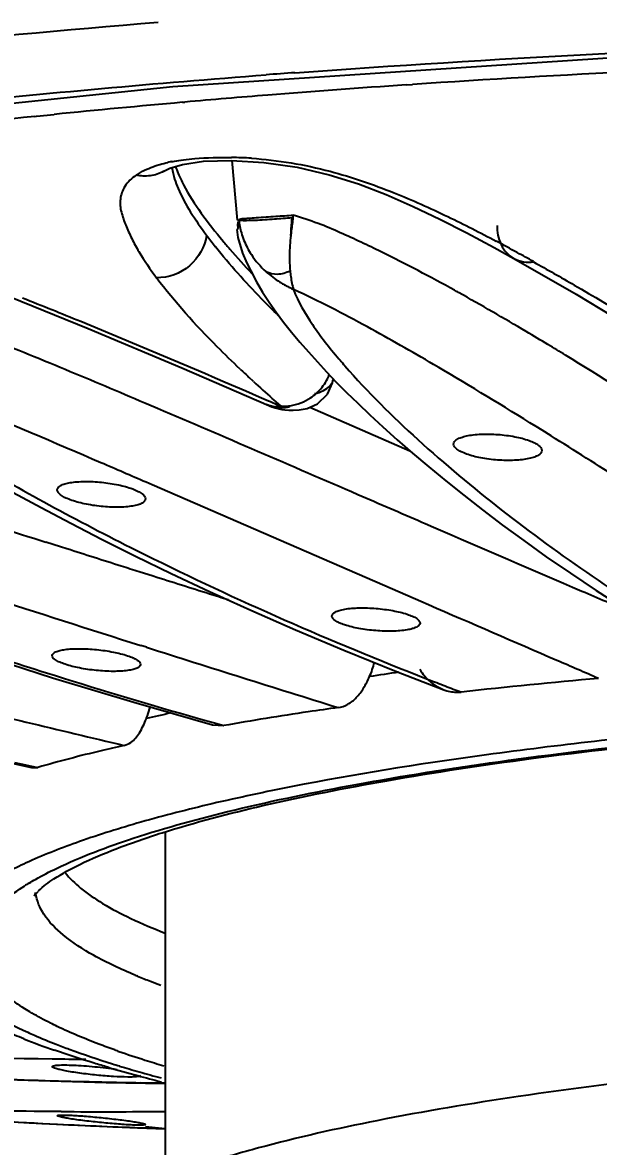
# Model space of a CAD drawing. Header units: millimetres. Extents: x 601 to 1195, y -13 to 407.
# Drawn here: x 757.47 to 760.41, y 296.83 to 302.55 of the extents above; entities that cross this region are included whole.
import ezdxf

# ---------------------------------------------------------------- set-up
doc = ezdxf.new("R2010")
doc.units = ezdxf.units.MM
doc.header["$LTSCALE"] = 0.1
doc.layers.add('DIM', color=3, linetype='Continuous')
doc.styles.get("Standard").update_dxf_attribs({"font": 'arial.ttf'})
doc.dimstyles.new('ISO-25', dxfattribs={"dimtxt": 2.5, "dimasz": 2.5, "dimexe": 1.25, "dimexo": 0.625, "dimtad": 1, "dimlfac": 1.666667, "dimtxsty": 'Standard', "dimcen": 2.5, "dimadec": 0, "dimazin": 0, "dimtfac": 1, "dimtmove": 0, "dimatfit": 3, "dimfxl": 0, "dimarcsym": 0})

# ---------------------------------------------------------------- blocks, each defined once
blk = doc.blocks.new('*D9')
at = {"layer": 'Defpoints', "color": 0}
for p in [(764.7668, 349.8803), (720.0657, 151.3703), (730.4127, 151.3703)]:
    blk.add_point(p, dxfattribs=at)
at = {"layer": 'DIM', "color": 0, "lineweight": -2}
for p, q in [((764.1418, 349.8803), (718.8157, 349.8803)), ((720.0657, 347.3803), (720.0657, 153.8703)), ((729.7877, 151.3703), (718.8157, 151.3703))]:
    blk.add_line(p, q, dxfattribs=at)
at = {"layer": 'DIM', "color": 0}
for points in [[(719.649, 347.3803), (720.4824, 347.3803), (720.0657, 349.8803)], [(719.649, 153.8703), (720.4824, 153.8703), (720.0657, 151.3703)]]:
    blk.add_solid(points, dxfattribs=at)
at = {"layer": 'DIM', "color": 0, "insert": (717.9383, 251.6624), "char_height": 2.5, "attachment_point": 5, "rotation": 90}
blk.add_mtext('330,85', dxfattribs=at)

msp = doc.modelspace()

# ---------------------------------------------------------------- linework, layer by layer
for p, q in [((759.4293, 302.2363), (759.4622, 302.2385)), ((758.2905, 302.1477), (758.3026, 302.1488)), ((757.5375, 302.0758), (757.5455, 302.0766)), ((757.5455, 302.0766), (757.6352, 302.0858)), ((758.2084, 301.8044), (758.2258, 301.8128)), ((758.2088, 301.8047), (758.2084, 301.8044)), ((758.2258, 301.8128), (758.2905, 301.8316)), ((758.541, 301.8519), (758.5681, 301.5471)), ((758.8478, 301.5607), (758.8531, 301.5612)), ((758.5661, 301.4997), (758.5717, 301.4595)), ((758.5723, 301.5001), (758.5718, 301.505)), ((759.7386, 301.4835), (759.8775, 301.4088)), ((759.8775, 301.4088), (759.979, 301.3525)), ((758.6667, 301.2324), (758.698, 301.1802)), ((758.2865, 300.7944), (758.7296, 300.6038)), ((758.9772, 300.8251), (759.0244, 300.7744)), ((759.0244, 300.7744), (759.0739, 300.7227)), ((759.1107, 300.8127), (759.1178, 300.8045)), ((759.5955, 300.7969), (759.5695, 300.8122)), ((759.6129, 300.7867), (759.5955, 300.7969)), ((759.6222, 300.7811), (759.6129, 300.7867)), ((758.6524, 300.7246), (758.6289, 300.7463)), ((759.0289, 300.6612), (759.0549, 300.7183)), ((759.0577, 300.7292), (759.0595, 300.7371)), ((758.613, 300.6769), (758.6811, 300.6476)), ((758.15, 300.5931), (758.0984, 300.6151)), ((758.6811, 300.6476), (758.7285, 300.6272)), ((758.7189, 300.6092), (758.7294, 300.6039)), ((758.7285, 300.6272), (758.7391, 300.6226)), ((758.7294, 300.6039), (758.764, 300.5962)), ((758.7391, 300.6226), (758.7707, 300.6089)), ((758.7556, 300.6319), (758.7471, 300.6394)), ((758.779, 300.6114), (758.7556, 300.6319)), ((758.7707, 300.6089), (758.7938, 300.599)), ((758.7931, 300.599), (758.779, 300.6114)), ((758.162, 300.588), (758.15, 300.5931)), ((758.8118, 300.581), (758.8312, 300.5792)), ((758.8312, 300.5792), (758.8547, 300.5786)), ((758.8547, 300.5786), (758.8848, 300.5804)), ((758.8848, 300.5804), (758.9245, 300.5881)), ((758.9384, 300.5943), (759.4481, 300.3728)), ((760.1688, 300.448), (760.123, 300.4766)), ((758.1351, 300.1986), (758.104, 300.2121)), ((759.3994, 299.6496), (758.1351, 300.1986)), ((759.5266, 300.0005), (759.5104, 300.0075)), ((759.569, 299.9822), (759.5266, 300.0005)), ((757.6686, 299.8828), (757.5932, 299.9068)), ((757.7013, 299.8724), (757.6686, 299.8828)), ((758.0508, 299.8353), (758.233, 299.747)), ((758.1407, 299.7329), (758.0694, 299.7555)), ((759.5038, 299.6044), (759.3994, 299.6496)), ((759.544, 299.5869), (759.5038, 299.6044)), ((758.106, 299.3714), (758.078, 299.3803)), ((759.1114, 299.3569), (759.3804, 299.2484)), ((757.2567, 299.3352), (757.6282, 299.2163)), ((759.3804, 299.2484), (759.6214, 299.155)), ((759.4873, 299.2291), (759.5422, 299.2076)), ((757.6282, 299.2163), (758.042, 299.0907)), ((758.042, 299.0907), (758.443, 298.9754)), ((758.3258, 299.0216), (758.3834, 299.0052)), ((758.3834, 299.0052), (758.4465, 298.9874)), ((758.443, 298.9754), (758.5, 298.9721)), ((758.4465, 298.9874), (758.5005, 298.9722)), ((757.4335, 298.7849), (757.4891, 298.7729)), ((757.4891, 298.7729), (757.5212, 298.7659)), ((757.5196, 298.7581), (757.5535, 298.759)), ((757.5212, 298.7659), (757.5535, 298.759)), ((758.2017, 298.4257), (758.2017, 295.5546)), ((758.0612, 297.6955), (758.0576, 297.697)), ((757.2421, 297.1746), (757.5577, 297.1632)), ((757.5577, 297.1632), (757.901, 297.154)), ((757.901, 297.154), (758.2017, 297.1494)), ((757.6721, 297.0055), (757.6516, 297.0056)), ((757.5078, 296.9486), (757.6841, 296.9392)), ((758.0601, 296.923), (758.2017, 296.9184)), ((758.1006, 296.9292), (758.2017, 296.92))]:
    msp.add_line(p, q)
for points in [[(758.2401, 302.2278), (760.5613, 302.3807), (762.9754, 302.4614), (765.4342, 302.477), (767.8921, 302.4269), (770.2831, 302.3018), (772.5583, 302.1014), (774.6471, 301.8305)], [(749.3983, 299.9309), (749.4554, 300.0527), (749.9289, 300.4628), (750.9184, 300.9186), (752.3394, 301.3429), (754.0726, 301.7046), (756.0668, 302.0018), (758.2401, 302.2278)], [(758.2905, 301.8316), (758.3977, 301.8474), (758.5398, 301.852)], [(758.5398, 301.852), (758.7043, 301.8418), (758.8751, 301.8168), (759.0373, 301.7789), (759.1869, 301.7316), (759.3282, 301.6773), (759.4657, 301.6176), (759.6019, 301.5531), (759.7386, 301.4835)], [(758.5717, 301.4595), (758.596, 301.3787), (758.6185, 301.3282)], [(759.9789, 301.3526), (760.2961, 301.1703), (760.6669, 300.946)], [(758.6185, 301.3282), (758.6375, 301.2883), (758.6667, 301.2324)], [(758.698, 301.1802), (758.7316, 301.1289), (758.7674, 301.0782), (758.8055, 301.0275), (758.8456, 300.9768), (758.8877, 300.9262), (758.9316, 300.8756), (758.9772, 300.8251)], [(757.412, 301.1559), (757.8095, 300.9952), (758.2865, 300.7944)], [(759.0739, 300.7227), (759.1265, 300.6695), (759.1829, 300.6142), (759.2439, 300.556), (759.3106, 300.4944), (759.3835, 300.4289), (759.462, 300.3606), (759.5452, 300.2901), (759.6323, 300.2184), (759.7234, 300.1455), (759.8193, 300.0707), (759.9209, 299.9939), (760.029, 299.9145), (760.1441, 299.8326), (760.2669, 299.7479), (760.3982, 299.6605), (760.539, 299.57)], [(758.9245, 300.5881), (758.9775, 300.6115), (759.0289, 300.6612)], [(758.7259, 300.6054), (758.7303, 300.6032), (758.7371, 300.6001), (758.7445, 300.597), (758.7526, 300.5941), (758.7614, 300.5913), (758.771, 300.5886)], [(758.771, 300.5886), (758.7823, 300.5859), (758.7959, 300.5833), (758.8118, 300.581)], [(756.934, 300.4478), (757.0471, 300.3786), (757.1667, 300.3077), (757.2933, 300.2348), (757.4274, 300.1598), (757.5695, 300.0825)], [(757.5695, 300.0825), (757.7203, 300.0029), (757.8803, 299.9206), (758.0508, 299.8353)], [(758.233, 299.747), (758.4282, 299.6553), (758.6383, 299.56), (758.8651, 299.4607), (759.1114, 299.3569)], [(756.483, 298.9958), (757.0015, 298.873), (757.5196, 298.758)], [(756.558, 297.0178), (756.7082, 297.0047), (756.8602, 296.9924), (757.0154, 296.9806), (757.1745, 296.9693), (757.3383, 296.9586), (757.5078, 296.9486)], [(757.6841, 296.9392), (757.8678, 296.9306), (758.0601, 296.923)]]:
    msp.add_lwpolyline(points)
for centre, radius, start, end in [((764.3059, 229.4392), 72.9602, 91.997637, 93.806599), ((763.2546, 242.1566), 60.302, 94.176243, 94.316682), ((763.1565, 246.8947), 55.4669, 93.85301, 94.58337), ((762.9519, 249.3536), 52.9995, 95.04575, 95.75728), ((763.0297, 248.4851), 53.8715, 94.58409, 95.0341), ((762.5423, 252.9541), 49.376, 95.81754, 97.952), ((758.5079, 299.8132), 2.0536, 86.2799, 89.1222), ((758.1036, 301.961), 0.1884, 299.1328, 303.776), ((758.3834, 301.0864), 0.7735, 101.7029, 102.5789), ((758.3908, 301.0505), 0.8102, 101.1414, 101.7054), ((758.645, 301.9471), 0.4105, 197.8155, 198.4165), ((758.683, 301.96), 0.4506, 198.438, 200.3453), ((757.9715, 301.6689), 0.8882, 353.0354, 353.7847), ((760.4937, 303.0259), 2.598, 216.7623, 218.406), ((758.6988, 301.5163), 0.1274, 179.6303, 185.0761), ((754.8344, 291.9842), 10.7221, 61.22306, 61.87861), ((748.4736, 280.3942), 23.9429, 61.00603, 61.23307), ((754.0934, 291.116), 11.5175, 60.88935, 61.00319), ((748.3148, 281.2666), 22.9374, 58.66818, 58.9301), ((761.3532, 302.7611), 2.9708, 220.278, 220.9856), ((762.8201, 305.2751), 6.1706, 226.64508, 227.21624), ((746.4685, 278.585), 25.8009, 58.047, 59.34843), ((763.6146, 306.1411), 7.3458, 227.50637, 228.50031), ((758.8132, 300.8464), 0.2407, 333.3498, 335.271), ((758.8145, 300.8458), 0.2392, 335.2647, 339.1518), ((758.9762, 300.7598), 0.086, 339.2701, 344.6759), ((758.801, 300.855), 0.2557, 312.1153, 314.7443), ((758.8008, 300.8495), 0.2507, 271.7886, 278.7237), ((758.801, 300.845), 0.2461, 268.3008, 271.7766), ((732.5652, 256.4056), 51.9778, 57.45557, 57.92257), ((863.3159, 631.2284), 347.7805, 252.132136, 252.302436), ((826.9632, 516.1106), 227.4142, 251.951119, 252.367752), ((810.2703, 463.5551), 172.2713, 252.373949, 252.714643), ((765.7898, 325.2022), 27.2235, 251.98113, 252.48571), ((766.0528, 326.04), 28.1015, 252.48846, 254.04001), ((762.4038, 278.4008), 21.0595, 98.22198, 98.63099), ((766.5768, 317.2569), 19.3717, 248.70708, 248.98048), ((766.6412, 317.4245), 19.5512, 248.98046, 249.23838), ((763.012, 269.4514), 29.8744, 94.99621, 96.34472), ((792.4566, 444.4127), 149.5666, 256.284133, 256.677808), ((760.5713, 288.4634), 10.829, 102.48204, 103.15938), ((758.1568, 297.0925), 1.2575, 121.4304, 122.2312), ((758.1872, 297.043), 1.3156, 121.0606, 121.4336), ((757.8334, 297.8337), 0.405, 133.1096, 133.6496), ((759.1278, 300.2934), 2.8083, 247.4015, 247.5988), ((759.2428, 300.5768), 3.1141, 247.7016, 248.9924), ((759.3756, 300.9226), 3.4846, 248.9931, 249.9291), ((759.0056, 301.2383), 4.1521, 248.4676, 250.7612), ((758.4045, 354.6681), 57.3988, 268.079435, 269.223042), ((759.3373, 301.2548), 4.1743, 250.5057, 250.8214), ((759.5415, 301.8531), 4.8065, 250.8649, 252.5306), ((758.4399, 356.9825), 59.7135, 269.219187, 269.382648), ((760.0114, 304.4238), 7.4933, 253.71646, 254.91826), ((759.6023, 302.5953), 5.601, 252.6648, 253.0416), ((759.7359, 303.0347), 6.0603, 253.04556, 254.03493), ((759.7959, 302.6623), 5.6548, 252.534, 253.5607), ((758.6801, 332.9437), 35.7962, 266.4758, 268.31287), ((760.2694, 305.3834), 8.4869, 254.92222, 255.75803), ((759.9704, 303.8497), 6.9083, 254.02454, 254.99615), ((758.5895, 330.3256), 33.1766, 268.33615, 268.77114), ((758.5729, 329.5571), 32.408, 268.77146, 269.12424), ((758.5643, 329.0067), 31.8574, 269.1246, 269.34933), ((759.0905, 325.348), 28.4429, 264.54897, 267.10197), ((757.8738, 329.9788), 32.9739, 269.64939, 270.5692), ((759.0111, 323.7041), 26.797, 267.09368, 268.05982), ((758.9708, 322.6156), 25.7077, 268.06753, 268.29206)]:
    msp.add_arc(centre, radius, start, end)
for points, knots in [([(781.4216, 300.4848), (781.3615, 300.6171), (781.211, 300.8058), (780.9535, 301.0223), (780.5912, 301.2688), (780.0071, 301.5604), (779.1555, 301.8821), (778.1145, 302.1861), (776.3713, 302.5885), (774.3864, 302.9018), (772.1903, 303.1464), (770.338, 303.3015), (768.3831, 303.411), (766.3589, 303.471), (764.3034, 303.4837), (761.6125, 303.4382), (759.6125, 303.3303), (758.3023, 303.222)], [0, 0, 0, 0, 0.018393, 0.029661, 0.042617, 0.073719, 0.112006, 0.15771, 0.210843, 0.338317, 0.411693, 0.490465, 0.573513, 0.659442, 0.7467, 0.833621, 1, 1, 1, 1]), ([(748.0063, 300.3153), (748.0205, 300.3912), (748.0798, 300.5491), (748.2402, 300.7686), (748.4728, 300.9834), (748.9133, 301.2874), (749.6614, 301.643), (750.784, 302.0251), (752.1893, 302.3808), (753.8657, 302.7024), (755.7952, 302.9801), (757.1664, 303.1232), (757.8894, 303.1867)], [0, 0, 0, 0, 0.021897, 0.046961, 0.076492, 0.111294, 0.198383, 0.310242, 0.447311, 0.609104, 0.794182, 1, 1, 1, 1]), ([(758.1659, 302.5543), (757.2184, 302.4771), (755.4632, 302.2981), (753.372, 301.9726), (751.9295, 301.6684), (751.0282, 301.4382), (750.255, 301.1963), (749.6088, 300.9439), (749.0896, 300.685), (748.6982, 300.4203), (748.4329, 300.1472), (748.2983, 299.8528), (748.3188, 299.5454), (748.4902, 299.2572), (748.7888, 298.9874), (749.041, 298.8313), (749.1857, 298.7522)], [0, 0, 0, 0, 0.238482, 0.442448, 0.530574, 0.608228, 0.675737, 0.73368, 0.782097, 0.821032, 0.851695, 0.876621, 0.899802, 0.925897, 0.958633, 1, 1, 1, 1]), ([(758.8632, 302.2985), (760.8824, 302.446), (764.9217, 302.559), (768.9608, 302.4305), (770.967, 302.2722)], [0, 0, 0, 0, 0.501509, 1, 1, 1, 1]), ([(749.5967, 300.363), (749.77, 300.4783), (750.1855, 300.6992), (750.9152, 300.9856), (751.8187, 301.2586), (752.8934, 301.518), (754.1355, 301.7532), (755.5352, 301.965), (757.079, 302.1479), (758.156, 302.2453), (758.7158, 302.2876)], [0, 0, 0, 0, 0.066546, 0.149776, 0.250329, 0.368048, 0.503078, 0.654337, 0.820531, 1, 1, 1, 1]), ([(758.2953, 301.8553), (758.3142, 301.8577), (758.3953, 301.8658), (758.4769, 301.8675), (758.5393, 301.8665)], [0, 0, 0, 0, 0.23414, 1, 1, 1, 1]), ([(758.6411, 301.8624), (758.7763, 301.8536), (759.0249, 301.8116), (759.3564, 301.6963), (759.6364, 301.5713), (759.8072, 301.4838), (759.8881, 301.4406)], [0, 0, 0, 0, 0.306558, 0.565999, 0.792415, 1, 1, 1, 1]), ([(758.0543, 301.777), (758.0616, 301.7818), (758.0952, 301.8025), (758.132, 301.8178), (758.1613, 301.8271)], [0, 0, 0, 0, 0.220334, 1, 1, 1, 1]), ([(758.1613, 301.8271), (758.1655, 301.8284), (758.1832, 301.8338), (758.2012, 301.8383), (758.2149, 301.8414)], [0, 0, 0, 0, 0.238374, 1, 1, 1, 1]), ([(758.2343, 301.8454), (758.2392, 301.8464), (758.2594, 301.8502), (758.2798, 301.8533), (758.2953, 301.8553)], [0, 0, 0, 0, 0.241386, 1, 1, 1, 1]), ([(758.0543, 301.7765), (758.0315, 301.761), (757.9934, 301.7256), (757.9725, 301.6661), (757.971, 301.621), (757.978, 301.5876), (757.9887, 301.5543), (758.0053, 301.5091), (758.031, 301.4528), (758.0804, 301.3617), (758.1258, 301.2968), (758.1578, 301.2537)], [0, 0, 0, 0, 0.138011, 0.250982, 0.305917, 0.362603, 0.421235, 0.480982, 0.603879, 0.731285, 1, 1, 1, 1]), ([(758.1953, 301.7964), (758.1737, 301.7844), (758.1265, 301.7689), (758.0773, 301.7716), (758.0543, 301.7765)], [0, 0, 0, 0, 0.512269, 1, 1, 1, 1]), ([(758.2605, 301.8033), (758.2628, 301.797), (758.273, 301.7712), (758.285, 301.7462), (758.2948, 301.7277)], [0, 0, 0, 0, 0.244478, 1, 1, 1, 1]), ([(758.2679, 301.7079), (758.2857, 301.6665), (758.3308, 301.5851), (758.3838, 301.509), (758.4123, 301.4708)], [0, 0, 0, 0, 0.486375, 1, 1, 1, 1]), ([(758.2948, 301.7277), (758.3213, 301.6774), (758.3852, 301.5789), (758.4577, 301.4869), (758.4964, 301.4407)], [0, 0, 0, 0, 0.485123, 1, 1, 1, 1]), ([(758.5777, 301.548), (758.5853, 301.5468), (758.6127, 301.5457), (758.673, 301.5475), (758.7553, 301.5533), (758.818, 301.5583), (758.8478, 301.5607)], [0, 0, 0, 0, 0.085701, 0.302847, 0.668994, 1, 1, 1, 1]), ([(758.5781, 301.551), (758.5807, 301.553), (758.5892, 301.5546), (758.6049, 301.5556), (758.6308, 301.5578), (758.6686, 301.5604), (758.7151, 301.5638), (758.7784, 301.5682), (758.8247, 301.5709), (758.8544, 301.5727)], [0, 0, 0, 0, 0.035172, 0.088388, 0.173399, 0.314399, 0.49903, 0.677494, 1, 1, 1, 1]), ([(758.8478, 301.5607), (758.8467, 301.5531), (758.8429, 301.5228), (758.8413, 301.4923), (758.8406, 301.4695)], [0, 0, 0, 0, 0.253317, 1, 1, 1, 1]), ([(758.8531, 301.5612), (758.8502, 301.5382), (758.8463, 301.5077), (758.8428, 301.4771), (758.842, 301.4696)], [0, 0, 0, 0, 0.754083, 1, 1, 1, 1]), ([(759.6766, 301.1898), (759.5533, 301.2581), (759.3954, 301.3416), (759.1993, 301.4358), (759.0926, 301.4846), (758.9782, 301.5335), (758.8967, 301.5591), (758.8544, 301.5728)], [0, 0, 0, 0, 0.465555, 0.589454, 0.718352, 0.853188, 1, 1, 1, 1]), ([(759.8932, 301.5205), (759.8927, 301.4873), (759.9022, 301.4361), (759.9391, 301.3809), (759.965, 301.3604), (759.9789, 301.3526)], [0, 0, 0, 0, 0.505965, 0.756833, 1, 1, 1, 1]), ([(758.4123, 301.471), (758.4046, 301.4122), (758.3405, 301.2976), (758.2175, 301.2526), (758.1578, 301.2537)], [0, 0, 0, 0, 0.49817, 1, 1, 1, 1]), ([(758.842, 301.4696), (758.8377, 301.4358), (758.8342, 301.3757), (758.8359, 301.3155), (758.8383, 301.2894)], [0, 0, 0, 0, 0.56524, 1, 1, 1, 1]), ([(758.7794, 301.0602), (758.7501, 301.0888), (758.6376, 301.2011), (758.531, 301.3194), (758.4578, 301.4119)], [0, 0, 0, 0, 0.25751, 1, 1, 1, 1]), ([(758.4964, 301.4407), (758.508, 301.4268), (758.5557, 301.3708), (758.6052, 301.3165), (758.6433, 301.2763)], [0, 0, 0, 0, 0.246367, 1, 1, 1, 1]), ([(758.62, 301.4074), (758.6263, 301.3953), (758.6528, 301.3506), (758.6872, 301.3108), (758.7154, 301.2852)], [0, 0, 0, 0, 0.263915, 1, 1, 1, 1]), ([(759.979, 301.3525), (759.9941, 301.3441), (760.0273, 301.3325), (760.0622, 301.3323), (760.079, 301.3345)], [0, 0, 0, 0, 0.506727, 1, 1, 1, 1]), ([(758.7154, 301.2852), (758.734, 301.2775), (758.7766, 301.266), (758.8181, 301.2808), (758.8383, 301.2895)], [0, 0, 0, 0, 0.476282, 1, 1, 1, 1]), ([(758.8383, 301.2894), (758.8394, 301.2796), (758.843, 301.2471), (758.8489, 301.2146), (758.8567, 301.1932)], [0, 0, 0, 0, 0.303239, 1, 1, 1, 1]), ([(760.0791, 301.3345), (760.1486, 301.2957), (760.4135, 301.1449), (760.6741, 300.9866), (760.8654, 300.8677)], [0, 0, 0, 0, 0.26112, 1, 1, 1, 1]), ([(758.0984, 300.6151), (757.9633, 300.6726), (757.6882, 300.7886), (757.339, 300.9308), (757.049, 301.0431), (756.8606, 301.1127), (756.7046, 301.1673), (756.5831, 301.2091), (756.4556, 301.2493), (756.3672, 301.2702), (756.3219, 301.2817)], [0, 0, 0, 0, 0.231964, 0.471647, 0.595559, 0.72319, 0.788929, 0.856615, 0.926264, 1, 1, 1, 1]), ([(758.5839, 300.7884), (758.5443, 300.8258), (758.3932, 300.9725), (758.2513, 301.1293), (758.1572, 301.2537)], [0, 0, 0, 0, 0.259161, 1, 1, 1, 1]), ([(758.7154, 301.2852), (758.7266, 301.275), (758.7494, 301.2562), (758.7797, 301.2352), (758.8044, 301.2207), (758.8229, 301.2111), (758.8377, 301.2032), (758.8481, 301.1989), (758.8526, 301.1948), (758.8556, 301.1943), (758.8567, 301.1932)], [0, 0, 0, 0, 0.267542, 0.524811, 0.651246, 0.775257, 0.894607, 0.949817, 0.972609, 1, 1, 1, 1]), ([(758.8553, 301.1933), (758.88, 301.1305), (758.9518, 301.0075), (759.0392, 300.8967), (759.0868, 300.8405)], [0, 0, 0, 0, 0.478037, 1, 1, 1, 1]), ([(759.5695, 300.8122), (759.4581, 300.8775), (759.2239, 301.0108), (758.9844, 301.1352), (758.8564, 301.1932)], [0, 0, 0, 0, 0.478927, 1, 1, 1, 1]), ([(760.1524, 300.9134), (760.1156, 300.9355), (759.9648, 301.0258), (759.8127, 301.114), (759.6966, 301.1787)], [0, 0, 0, 0, 0.244275, 1, 1, 1, 1]), ([(757.4745, 301.1513), (757.5738, 301.1121), (757.9553, 300.9587), (758.3335, 300.7973), (758.613, 300.6769)], [0, 0, 0, 0, 0.259785, 1, 1, 1, 1]), ([(761.2841, 300.202), (761.1166, 300.3102), (760.7705, 300.5313), (760.4225, 300.7492), (760.2421, 300.859)], [0, 0, 0, 0, 0.485661, 1, 1, 1, 1]), ([(759.1178, 300.8045), (759.2337, 300.672), (759.4912, 300.4174), (759.9157, 300.0635), (760.3793, 299.7248), (760.707, 299.5155), (760.8762, 299.414)], [0, 0, 0, 0, 0.234787, 0.481695, 0.736734, 1, 1, 1, 1]), ([(758.8388, 300.6018), (758.8756, 300.6074), (758.9239, 300.6264), (758.9632, 300.657), (758.9725, 300.6654)], [0, 0, 0, 0, 0.74771, 1, 1, 1, 1]), ([(758.9626, 300.6641), (758.9785, 300.6667), (759.0071, 300.6762), (759.0322, 300.6936), (759.0412, 300.7038)], [0, 0, 0, 0, 0.543151, 1, 1, 1, 1]), ([(758.104, 300.2121), (758.0275, 300.2452), (757.7133, 300.3807), (757.3985, 300.5147), (757.1591, 300.6132)], [0, 0, 0, 0, 0.243547, 1, 1, 1, 1]), ([(759.5104, 300.0075), (759.4014, 300.0545), (758.952, 300.2483), (758.5029, 300.4427), (758.162, 300.588)], [0, 0, 0, 0, 0.242731, 1, 1, 1, 1]), ([(758.8356, 300.5984), (758.832, 300.5958), (758.8211, 300.5922), (758.8029, 300.5903), (758.7857, 300.5915), (758.7725, 300.5936), (758.7668, 300.5956), (758.764, 300.5962)], [0, 0, 0, 0, 0.183054, 0.455465, 0.751625, 0.884231, 1, 1, 1, 1]), ([(759.6717, 300.4066), (759.6717, 300.4163), (759.6869, 300.4311), (759.7112, 300.4411), (759.7395, 300.4489), (759.7735, 300.4541), (759.8269, 300.4583), (759.8979, 300.4568), (759.9802, 300.4462), (760.0424, 300.4308), (760.0827, 300.414), (760.1067, 300.4002), (760.1217, 300.3842), (760.1217, 300.3739)], [0, 0, 0, 0, 0.059717, 0.106787, 0.166396, 0.237402, 0.317593, 0.494269, 0.671648, 0.8252, 0.886857, 0.936386, 1, 1, 1, 1]), ([(757.0594, 300.4159), (757.1035, 300.3885), (757.2847, 300.2783), (757.4693, 300.1737), (757.61, 300.0973)], [0, 0, 0, 0, 0.245149, 1, 1, 1, 1]), ([(760.1217, 300.3739), (760.1217, 300.3641), (760.1065, 300.3493), (760.0821, 300.3393), (760.0538, 300.3315), (760.0199, 300.3262), (759.9665, 300.322), (759.8955, 300.3235), (759.8132, 300.3341), (759.7509, 300.3495), (759.7107, 300.3664), (759.6866, 300.3802), (759.6717, 300.3962), (759.6717, 300.4066)], [0, 0, 0, 0, 0.059719, 0.106793, 0.166401, 0.237402, 0.317588, 0.494262, 0.671629, 0.82514, 0.886793, 0.936332, 1, 1, 1, 1]), ([(757.6516, 300.173), (757.6516, 300.1823), (757.6673, 300.196), (757.6914, 300.2044), (757.7197, 300.2109), (757.7537, 300.2147), (757.8071, 300.2169), (757.878, 300.2132), (757.9601, 300.2006), (758.0222, 300.1841), (758.0625, 300.1669), (758.0862, 300.1532), (758.1016, 300.1379), (758.1016, 300.1277)], [0, 0, 0, 0, 0.057177, 0.103666, 0.163081, 0.234169, 0.314625, 0.492154, 0.670642, 0.825442, 0.88762, 0.937429, 1, 1, 1, 1]), ([(758.1016, 300.1277), (758.1016, 300.1184), (758.0859, 300.1047), (758.0618, 300.0962), (758.0334, 300.0897), (757.9994, 300.0859), (757.946, 300.0836), (757.8751, 300.0873), (757.793, 300.1), (757.7309, 300.1165), (757.6906, 300.1337), (757.6669, 300.1474), (757.6516, 300.1628), (757.6516, 300.173)], [0, 0, 0, 0, 0.057193, 0.103689, 0.163104, 0.234188, 0.314638, 0.492153, 0.670614, 0.825394, 0.887573, 0.937392, 1, 1, 1, 1]), ([(757.61, 300.0973), (757.7568, 300.0176), (758.3687, 299.6993), (759.0009, 299.4204), (759.4873, 299.2291)], [0, 0, 0, 0, 0.242117, 1, 1, 1, 1]), ([(760.5696, 299.5512), (760.4883, 299.5861), (760.1547, 299.7297), (759.8212, 299.8734), (759.569, 299.9822)], [0, 0, 0, 0, 0.243769, 1, 1, 1, 1]), ([(758.0694, 299.7555), (758.0389, 299.7651), (757.9161, 299.804), (757.7934, 299.843), (757.7013, 299.8724)], [0, 0, 0, 0, 0.24876, 1, 1, 1, 1]), ([(758.5227, 299.6124), (758.491, 299.6224), (758.3637, 299.6624), (758.2364, 299.7026), (758.1407, 299.7329)], [0, 0, 0, 0, 0.248653, 1, 1, 1, 1]), ([(759.0506, 299.5305), (759.0506, 299.5394), (759.0668, 299.552), (759.0904, 299.5599), (759.1316, 299.569), (759.1943, 299.573), (759.2766, 299.5704), (759.3587, 299.5597), (759.4208, 299.5454), (759.4614, 299.5301), (759.4848, 299.5181), (759.5006, 299.5041), (759.5006, 299.4945)], [0, 0, 0, 0, 0.055235, 0.101795, 0.161627, 0.314457, 0.493714, 0.673794, 0.829378, 0.891383, 0.940519, 1, 1, 1, 1]), ([(760.4101, 299.2123), (760.3396, 299.2428), (760.0508, 299.3675), (759.7621, 299.4924), (759.544, 299.5869)], [0, 0, 0, 0, 0.244419, 1, 1, 1, 1]), ([(759.5006, 299.4945), (759.5006, 299.4857), (759.4844, 299.473), (759.4609, 299.4651), (759.4197, 299.456), (759.357, 299.4519), (759.2747, 299.4545), (759.1925, 299.4652), (759.1304, 299.4795), (759.0899, 299.4949), (759.0665, 299.5069), (759.0506, 299.521), (759.0506, 299.5305)], [0, 0, 0, 0, 0.05524, 0.101806, 0.161641, 0.314467, 0.493709, 0.673754, 0.829313, 0.891319, 0.940468, 1, 1, 1, 1]), ([(757.6262, 299.3287), (757.6262, 299.3372), (757.6429, 299.3488), (757.666, 299.3554), (757.6944, 299.3606), (757.7282, 299.3635), (757.7815, 299.3647), (757.8522, 299.3606), (757.9342, 299.3487), (757.9962, 299.3337), (758.0368, 299.3183), (758.0599, 299.3065), (758.0762, 299.2931), (758.0762, 299.2838)], [0, 0, 0, 0, 0.05305, 0.099204, 0.158944, 0.230779, 0.312257, 0.492312, 0.673406, 0.830036, 0.89242, 0.941697, 1, 1, 1, 1]), ([(758.0762, 299.2838), (758.0762, 299.2753), (758.0594, 299.2638), (758.0363, 299.2571), (758.0079, 299.2519), (757.9741, 299.249), (757.9208, 299.2477), (757.8501, 299.2518), (757.7681, 299.2637), (757.7061, 299.2787), (757.6655, 299.2942), (757.6424, 299.306), (757.6262, 299.3194), (757.6262, 299.3287)], [0, 0, 0, 0, 0.053061, 0.099221, 0.158962, 0.230794, 0.312266, 0.492301, 0.673363, 0.829972, 0.89236, 0.94165, 1, 1, 1, 1]), ([(759.4998, 299.2591), (759.5066, 299.2471), (759.5375, 299.2027), (759.5838, 299.1692), (759.6214, 299.155)], [0, 0, 0, 0, 0.255398, 1, 1, 1, 1]), ([(759.083, 299.0641), (759.1002, 299.0665), (759.1349, 299.0784), (759.1789, 299.1142), (759.2148, 299.1636), (759.2342, 299.2015), (759.2434, 299.2218)], [0, 0, 0, 0, 0.223085, 0.456767, 0.71488, 1, 1, 1, 1]), ([(771.997, 298.2692), (771.9143, 298.3075), (771.7294, 298.381), (771.2898, 298.5203), (770.6168, 298.6741), (769.6784, 298.8267), (768.5901, 298.9511), (767.3847, 299.0435), (766.099, 299.1005), (764.7718, 299.1203), (763.4438, 299.1022), (762.1553, 299.0468), (760.9456, 298.9561), (759.8513, 298.8328), (759.0285, 298.7015), (758.4541, 298.5796), (758.0917, 298.4871), (757.7797, 298.39), (757.5204, 298.2891), (757.3149, 298.1852), (757.164, 298.0783), (757.0661, 297.9668), (757.0403, 297.8811), (757.0403, 297.8428)], [0, 0, 0, 0, 0.017857, 0.038909, 0.090239, 0.152839, 0.225005, 0.304669, 0.389497, 0.476981, 0.564523, 0.649525, 0.729473, 0.802023, 0.865094, 0.892523, 0.916974, 0.938312, 0.95646, 0.971408, 0.98329, 0.992502, 1, 1, 1, 1]), ([(759.6214, 299.155), (759.6286, 299.1523), (759.6574, 299.1432), (759.6883, 299.1404), (759.7105, 299.1429)], [0, 0, 0, 0, 0.257674, 1, 1, 1, 1]), ([(757.648, 298.2447), (757.7742, 298.3054), (758.0725, 298.4168), (758.5841, 298.5559), (759.2062, 298.6834), (759.9277, 298.7968), (760.736, 298.8937), (761.9429, 299.0012), (762.881, 299.0468), (763.5231, 299.0642)], [0, 0, 0, 0, 0.070491, 0.159765, 0.266807, 0.39002, 0.527394, 0.676602, 1, 1, 1, 1]), ([(758.1059, 299.008), (758.1078, 299.0127), (758.1153, 299.0319), (758.1213, 299.0517), (758.1251, 299.0668)], [0, 0, 0, 0, 0.243671, 1, 1, 1, 1]), ([(758.1863, 298.4264), (758.355, 298.4797), (758.7347, 298.5784), (759.3629, 298.7023), (760.0947, 298.8125), (761.2309, 298.9422), (762.7899, 299.0485), (764.7416, 299.0911), (766.6934, 299.0485), (768.2524, 298.9422), (769.3886, 298.8125), (770.1205, 298.7023), (770.7487, 298.5784), (771.1284, 298.4797), (771.2971, 298.4264)], [0, 0, 0, 0, 0.040185, 0.088979, 0.145346, 0.208201, 0.348615, 0.499996, 0.651377, 0.791792, 0.854649, 0.911017, 0.959813, 1, 1, 1, 1]), ([(759.083, 299.0641), (759.0323, 299.057), (758.8376, 299.0288), (758.6433, 298.9975), (758.5, 298.9721)], [0, 0, 0, 0, 0.260146, 1, 1, 1, 1]), ([(757.9923, 298.871), (758.0045, 298.8737), (758.0366, 298.8889), (758.0757, 298.9385), (758.0957, 298.983), (758.1059, 299.008)], [0, 0, 0, 0, 0.204933, 0.559039, 1, 1, 1, 1]), ([(757.9923, 298.871), (757.9532, 298.8622), (757.8061, 298.8281), (757.66, 298.7901), (757.5535, 298.759)], [0, 0, 0, 0, 0.265284, 1, 1, 1, 1]), ([(757.5566, 298.1308), (757.5802, 298.1537), (757.6482, 298.2027), (757.7807, 298.2747), (757.9657, 298.3527), (758.1076, 298.4016), (758.1863, 298.4264)], [0, 0, 0, 0, 0.140689, 0.356982, 0.646198, 1, 1, 1, 1]), ([(757.5084, 298.17), (757.519, 298.1764), (757.5646, 298.203), (757.6116, 298.2272), (757.648, 298.2447)], [0, 0, 0, 0, 0.23555, 1, 1, 1, 1]), ([(757.6915, 298.2236), (757.7146, 298.1943), (757.775, 298.1366), (757.8888, 298.0594), (758.0338, 297.9837), (758.1425, 297.938), (758.2017, 297.915)], [0, 0, 0, 0, 0.186078, 0.412654, 0.683537, 1, 1, 1, 1]), ([(757.2417, 297.8428), (757.2417, 297.8697), (757.2538, 297.9274), (757.3038, 298.0082), (757.3831, 298.0864), (757.449, 298.1329), (757.4861, 298.1563)], [0, 0, 0, 0, 0.19521, 0.416308, 0.681193, 1, 1, 1, 1]), ([(757.5401, 298.1218), (757.5395, 298.1188), (757.5385, 298.115), (757.5365, 298.1101), (757.536, 298.1088), (757.5351, 298.107), (757.5361, 298.1081), (757.537, 298.1094), (757.5383, 298.1108), (757.539, 298.1116)], [0, 0, 0, 0, 0.442553, 0.591743, 0.688559, 0.728937, 0.750744, 0.83903, 1, 1, 1, 1]), ([(757.539, 298.1116), (757.5398, 298.1126), (757.5446, 298.1178), (757.5496, 298.1228), (757.5538, 298.1268)], [0, 0, 0, 0, 0.177961, 1, 1, 1, 1]), ([(758.0486, 297.7007), (757.9765, 297.7308), (757.8488, 297.79), (757.6892, 297.892), (757.5822, 297.9974), (757.5468, 298.0802), (757.5428, 298.1181)], [0, 0, 0, 0, 0.34471, 0.619756, 0.832157, 1, 1, 1, 1]), ([(757.1692, 297.6113), (757.2125, 297.5727), (757.3201, 297.4981), (757.4362, 297.4393), (757.5017, 297.4095)], [0, 0, 0, 0, 0.446471, 1, 1, 1, 1]), ([(757.5216, 297.5078), (757.5095, 297.5149), (757.465, 297.542), (757.4221, 297.5719), (757.3925, 297.5958)], [0, 0, 0, 0, 0.268982, 1, 1, 1, 1]), ([(757.4816, 297.376), (757.4495, 297.3887), (757.3281, 297.4389), (757.2094, 297.4963), (757.1256, 297.5447)], [0, 0, 0, 0, 0.262847, 1, 1, 1, 1]), ([(757.6515, 297.4393), (757.6399, 297.4448), (757.5959, 297.4664), (757.5527, 297.4896), (757.5216, 297.5078)], [0, 0, 0, 0, 0.263306, 1, 1, 1, 1]), ([(757.5017, 297.4095), (757.5131, 297.4043), (757.5609, 297.383), (757.6093, 297.3631), (757.6463, 297.3486)], [0, 0, 0, 0, 0.239848, 1, 1, 1, 1]), ([(757.9443, 297.3197), (757.9174, 297.3293), (757.8184, 297.3655), (757.7209, 297.406), (757.6515, 297.4393)], [0, 0, 0, 0, 0.270163, 1, 1, 1, 1]), ([(757.6463, 297.3486), (757.6685, 297.3399), (757.7633, 297.304), (757.8594, 297.2718), (757.9335, 297.2487)], [0, 0, 0, 0, 0.235085, 1, 1, 1, 1]), ([(771.2817, 296.668), (771.209, 296.6962), (771.0517, 296.7507), (770.6933, 296.8547), (770.1672, 296.9723), (769.4508, 297.0923), (768.6347, 297.1945), (767.7361, 297.2765), (766.43, 297.3579), (764.7417, 297.397), (763.0535, 297.3579), (761.7474, 297.2765), (760.8488, 297.1945), (760.0327, 297.0923), (759.3163, 296.9723), (758.7901, 296.8547), (758.4318, 296.7507), (758.2745, 296.6962), (758.2017, 296.668)], [0, 0, 0, 0, 0.017715, 0.037795, 0.084741, 0.140075, 0.202752, 0.271531, 0.345018, 0.5, 0.654982, 0.728469, 0.797248, 0.859925, 0.915259, 0.962205, 0.982285, 1, 1, 1, 1]), ([(757.9104, 297.2311), (757.8866, 297.238), (757.7951, 297.2654), (757.7042, 297.2948), (757.6374, 297.3181)], [0, 0, 0, 0, 0.259328, 1, 1, 1, 1]), ([(757.6264, 297.2348), (757.6264, 297.2359), (757.6291, 297.2383), (757.6387, 297.2408), (757.6596, 297.2429), (757.693, 297.2433), (757.7369, 297.2421), (757.7881, 297.239), (757.8617, 297.2328), (757.9176, 297.2262), (757.9546, 297.2207)], [0, 0, 0, 0, 0.009389, 0.027193, 0.092789, 0.196279, 0.331447, 0.489765, 0.661317, 1, 1, 1, 1]), ([(758.0764, 297.1899), (758.0764, 297.188), (758.069, 297.1847), (758.0572, 297.1832), (758.036, 297.1816), (757.9959, 297.1814), (757.9334, 297.184), (757.8519, 297.1907), (757.7816, 297.1989), (757.7285, 297.2068), (757.6946, 297.2128), (757.667, 297.2185), (757.6456, 297.2242), (757.6336, 297.2285), (757.6264, 297.2327), (757.6264, 297.2348)], [0, 0, 0, 0, 0.012418, 0.040943, 0.086395, 0.147246, 0.305999, 0.494028, 0.683456, 0.769642, 0.845655, 0.908504, 0.95592, 0.986261, 1, 1, 1, 1]), ([(757.6516, 297.0056), (757.441, 297.0071), (757.0491, 297.013), (756.6574, 297.0268), (756.4761, 297.0318)], [0, 0, 0, 0, 0.537391, 1, 1, 1, 1]), ([(757.6516, 296.9847), (757.6516, 296.9863), (757.66, 296.9871), (757.6703, 296.9882), (757.6921, 296.9879), (757.7189, 296.987), (757.7525, 296.9851), (757.8053, 296.9814), (757.8756, 296.975), (757.946, 296.9673), (757.9993, 296.9604), (758.0332, 296.9555), (758.0611, 296.9509), (758.0817, 296.9468), (758.0944, 296.9435), (758.0999, 296.9413), (758.1016, 296.94), (758.1016, 296.9395)], [0, 0, 0, 0, 0.010507, 0.038611, 0.084068, 0.145155, 0.219703, 0.304917, 0.494542, 0.68569, 0.772533, 0.848937, 0.911822, 0.958857, 0.988251, 0.996188, 1, 1, 1, 1]), ([(758.1016, 296.9395), (758.1016, 296.9379), (758.0931, 296.937), (758.0828, 296.936), (758.0611, 296.9362), (758.0342, 296.9371), (758.0006, 296.9389), (757.9479, 296.9427), (757.8775, 296.949), (757.8071, 296.9568), (757.7538, 296.9637), (757.7199, 296.9686), (757.692, 296.9733), (757.6715, 296.9773), (757.6587, 296.9806), (757.6533, 296.9829), (757.6516, 296.9841), (757.6516, 296.9847)], [0, 0, 0, 0, 0.010506, 0.03862, 0.084062, 0.145152, 0.219692, 0.304904, 0.494507, 0.685643, 0.772498, 0.848897, 0.911809, 0.958847, 0.988261, 0.996192, 1, 1, 1, 1])]:
    msp.add_open_spline(points, degree=3, knots=knots)
for points in [[(758.2363, 301.8161), (758.2387, 301.7957), (758.2436, 301.7756), (758.2498, 301.7561)], [(758.2498, 301.7561), (758.2549, 301.7397), (758.2611, 301.7236), (758.2679, 301.7079)], [(758.5713, 301.5171), (758.5714, 301.5286), (758.5734, 301.5405), (758.5781, 301.551)], [(758.5778, 301.548), (758.5796, 301.5259), (758.5838, 301.504), (758.5899, 301.4827)], [(758.5899, 301.4827), (758.5974, 301.4567), (758.6074, 301.4313), (758.62, 301.4074)], [(758.981, 300.6735), (759, 300.6923), (759.0163, 300.7145), (759.0283, 300.7385)], [(759.0412, 300.7038), (759.0478, 300.7112), (759.0531, 300.7201), (759.0567, 300.7294)], [(758.8388, 300.6018), (758.838, 300.6004), (758.8369, 300.5993), (758.8356, 300.5984)], [(758.7937, 300.599), (758.784, 300.5967), (758.7739, 300.5958), (758.764, 300.5962)], [(759.2434, 299.2218), (759.2539, 299.2449), (759.262, 299.2692), (759.2678, 299.2939)]]:
    msp.add_open_spline(points, degree=3)

# ---------------------------------------------------------------- dimensions: what is measured, and where the dimension line sits
at = {"layer": 'DIM'}
dim = msp.add_linear_dim(base=(720.0657, 151.3703), p1=(764.7668, 349.8803), p2=(730.4127, 151.3703), angle=90, dimstyle='ISO-25', dxfattribs=at)
dim.commit()
dim.dimension.update_dxf_attribs({"geometry": '*D9', "text_midpoint": (720.0657, 251.6624), "dimtype": 160})

doc.saveas('drawing.dxf')
